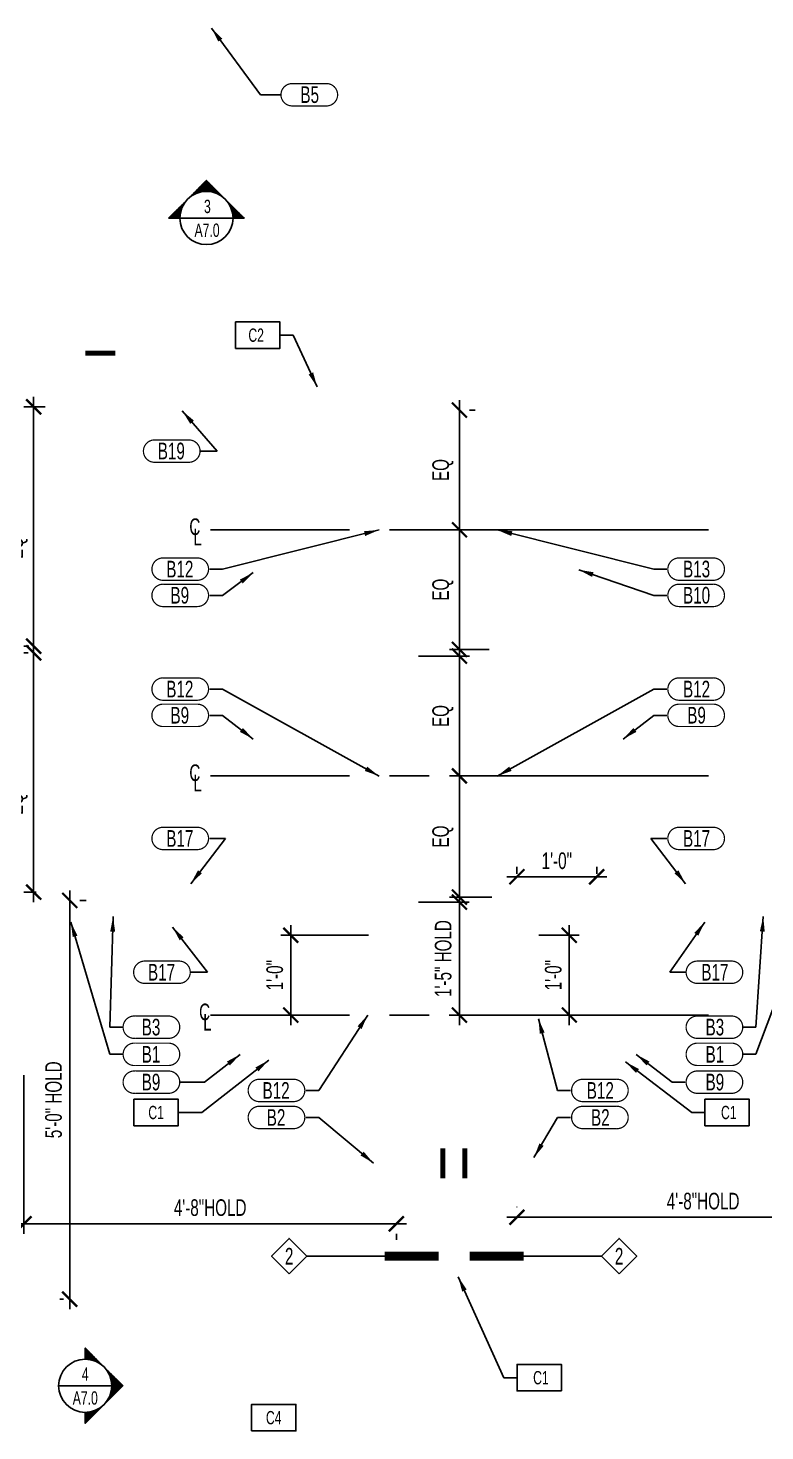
# Model space of a CAD drawing. Header units: inches. Extents: x 521 to 2876, y -575 to 1363.
# Drawn here: x 626.8 to 737.6, y 444.2 to 655.3 of the extents above; entities that cross this region are included whole.
import ezdxf
from ezdxf.enums import TextEntityAlignment as Align

# ---------------------------------------------------------------- set-up
doc = ezdxf.new("R2010")
doc.units = ezdxf.units.IN
doc.header["$LTSCALE"] = 96
doc.header["$MEASUREMENT"] = 0
doc.linetypes.add('CENTER4', pattern=[0.5625, 0.375, -0.0625, 0.0625, -0.0625])
for name, color, linetype in [('A-Anno-Accessory', 7, 'Continuous'), ('A-Anno-Detl', 7, 'Continuous'), ('A-Anno-Flor', 7, 'Continuous'), ('A-Anno-Flor-RefEdit0', 7, 'Continuous'), ('A-Wall-Iden', 7, 'Continuous')]:
    doc.layers.add(name, color=color, linetype=linetype)
doc.styles.add('RomanS', font='romans.shx')
doc.styles.add('XFINE_0', font='ARIALN.TTF', dxfattribs={"width": 0.8})
doc.styles.add('XFINE_1-2', font='ARIALN.TTF', dxfattribs={"width": 0.8, "height": 2.5})
doc.styles.add('XFINE_1-8', font='ARIALN.TTF', dxfattribs={"width": 0.8, "height": 10})
doc.dimstyles.new('Aec_Wall_Tag', dxfattribs={"dimscale": 96, "dimtxt": 0.09375, "dimasz": 0.075, "dimexe": 0.25, "dimexo": 0, "dimgap": 0.0375, "dimtad": 1, "dimdec": 4, "dimzin": 3, "dimdsep": 46, "dimlunit": 4, "dimtxsty": 'RomanS', "dimcen": 0.09375, "dimdle": 0.125, "dimadec": 0, "dimazin": 0, "dimtfac": 0.75, "dimtdec": 4, "dimtmove": 2, "dimatfit": 3, "dimldrblk": 'Aec_Arrow_Bar', "dimfxl": 1, "dimfrac": 1, "dimtolj": 1, "dimtzin": 0, "dimarcsym": 0})
doc.dimstyles.new('OTJ_1-2', dxfattribs={"dimscale": 24, "dimtxt": 0.09375, "dimasz": 0.09375, "dimexe": 0.0625, "dimexo": 0.15625, "dimgap": 0.046875, "dimtad": 1, "dimdec": 3, "dimzin": 3, "dimdsep": 46, "dimlunit": 4, "dimtxsty": 'XFINE_1-2', "dimblk": 'ARCHTICK', "dimcen": 0.09, "dimdle": 0.0625, "dimclrd": 15, "dimclre": 15, "dimclrt": 7, "dimadec": 0, "dimazin": 0, "dimtfac": 0.75, "dimtdec": 3, "dimtix": 1, "dimtmove": 1, "dimatfit": 3, "dimfxl": 1, "dimfrac": 1, "dimtolj": 1, "dimtzin": 0, "dimarcsym": 0})

# ---------------------------------------------------------------- blocks, each defined once
blk = doc.blocks.new('Aec_Arrow_Bar')
at = {"const_width": 0.188}
blk.add_lwpolyline([(-1, 0), (0.125, 0)], dxfattribs=at)
blk = doc.blocks.new('_ArchTick')
at = {"color": 0, "linetype": 'ByBlock', "const_width": 0.15}
blk.add_lwpolyline([(-0.5, -0.5), (0.5, 0.5)], dxfattribs=at)
blk = doc.blocks.new('*D213')
at = {"layer": 'A-Anno-Flor', "color": 15, "lineweight": -2, "transparency": 16777216}
for p, q in [((627.65, 560.79), (627.65, 599.79)), ((629.4, 598.29), (626.15, 598.29)), ((626.91, 562.29), (626.15, 562.29))]:
    blk.add_line(p, q, dxfattribs=at)
at = {"layer": 'DefPoints', "color": 0, "transparency": 16777216}
for p in [(627.65, 598.29), (633.15, 598.29), (630.66, 562.29)]:
    blk.add_point(p, dxfattribs=at)
at = {"layer": 'A-Anno-Flor', "color": 15, "lineweight": -2, "transparency": 16777216, "xscale": 2.25, "yscale": 2.25, "zscale": 2.25}
for p, rotation in [((627.65, 598.29), 90), ((627.65, 562.29), 270)]:
    blk.add_blockref('_ArchTick', p, dxfattribs=dict(at, rotation=rotation))
at = {"layer": 'A-Anno-Flor', "color": 7, "transparency": 16777216, "insert": (625.16, 577.05), "char_height": 2.5, "attachment_point": 5, "rotation": 90, "style": 'XFINE_1-2'}
blk.add_mtext('\\A1;EQ', dxfattribs=at)
blk = doc.blocks.new('*D217')
at = {"layer": 'A-Anno-Flor', "color": 15, "lineweight": -2, "transparency": 16777216}
for p, q in [((685.51, 523.79), (693.16, 523.79)), ((691.66, 505.29), (691.66, 525.29)), ((690.13, 506.79), (693.16, 506.79))]:
    blk.add_line(p, q, dxfattribs=at)
at = {"layer": 'DefPoints', "color": 0, "transparency": 16777216}
for p in [(681.76, 523.79), (691.66, 523.79), (686.38, 506.79)]:
    blk.add_point(p, dxfattribs=at)
at = {"layer": 'A-Anno-Flor', "color": 15, "lineweight": -2, "transparency": 16777216, "xscale": 2.25, "yscale": 2.25, "zscale": 2.25}
for p, rotation in [((691.66, 523.79), 90), ((691.66, 506.79), 270)]:
    blk.add_blockref('_ArchTick', p, dxfattribs=dict(at, rotation=rotation))
at = {"layer": 'A-Anno-Flor', "color": 7, "transparency": 16777216, "insert": (689.24, 515.29), "char_height": 2.5, "attachment_point": 5, "rotation": 90, "style": 'XFINE_1-2'}
blk.add_mtext('\\A1;1\'-5" HOLD', dxfattribs=at)
blk = doc.blocks.new('*D218')
at = {"layer": 'A-Anno-Flor', "color": 15, "lineweight": -2, "transparency": 16777216}
for p, q in [((756.32, 498.22), (756.32, 474.86)), ((700.32, 477.92), (700.32, 477.86)), ((757.82, 476.36), (698.82, 476.36))]:
    blk.add_line(p, q, dxfattribs=at)
at = {"layer": 'DefPoints', "color": 0, "transparency": 16777216}
for p in [(756.32, 501.97), (700.32, 476.36), (700.32, 474.17)]:
    blk.add_point(p, dxfattribs=at)
at = {"layer": 'A-Anno-Flor', "color": 15, "lineweight": -2, "transparency": 16777216, "xscale": 2.25, "yscale": 2.25, "zscale": 2.25, "rotation": 180}
blk.add_blockref('_ArchTick', (700.32, 476.36), dxfattribs=at)
at = {"layer": 'A-Anno-Flor', "color": 15, "lineweight": -2, "transparency": 16777216, "xscale": 2.25, "yscale": 2.25, "zscale": 2.25}
blk.add_blockref('_ArchTick', (756.32, 476.36), dxfattribs=at)
at = {"layer": 'A-Anno-Flor', "color": 7, "transparency": 16777216, "insert": (728.32, 478.78), "char_height": 2.5, "attachment_point": 5, "style": 'XFINE_1-2'}
blk.add_mtext('\\A1;4\'-8"HOLD', dxfattribs=at)
blk = doc.blocks.new('*D219')
at = {"layer": 'A-Anno-Flor', "color": 15, "lineweight": -2, "transparency": 16777216}
for p, q in [((700.32, 528.04), (700.32, 529.09)), ((712.32, 528.04), (712.32, 529.09)), ((713.82, 527.59), (698.82, 527.59))]:
    blk.add_line(p, q, dxfattribs=at)
at = {"layer": 'DefPoints', "color": 0, "transparency": 16777216}
for p in [(700.32, 527.59), (700.32, 524.29), (712.32, 524.29)]:
    blk.add_point(p, dxfattribs=at)
at = {"layer": 'A-Anno-Flor', "color": 15, "lineweight": -2, "transparency": 16777216, "xscale": 2.25, "yscale": 2.25, "zscale": 2.25, "rotation": 180}
blk.add_blockref('_ArchTick', (700.32, 527.59), dxfattribs=at)
at = {"layer": 'A-Anno-Flor', "color": 15, "lineweight": -2, "transparency": 16777216, "xscale": 2.25, "yscale": 2.25, "zscale": 2.25}
blk.add_blockref('_ArchTick', (712.32, 527.59), dxfattribs=at)
at = {"layer": 'A-Anno-Flor', "color": 7, "transparency": 16777216, "insert": (706.32, 529.99), "char_height": 2.5, "attachment_point": 5, "style": 'XFINE_1-2'}
blk.add_mtext('\\A1;1\'-0"', dxfattribs=at)
blk = doc.blocks.new('*D221')
at = {"color": 15, "lineweight": -2, "transparency": 16777216}
for p, q in [((691.68, 578.29), (691.68, 599.3)), ((694.05, 597.8), (693.18, 597.8)), ((685.3, 579.79), (693.18, 579.79))]:
    blk.add_line(p, q, dxfattribs=at)
at = {"layer": 'DefPoints', "color": 0, "transparency": 16777216}
for p in [(690.3, 597.8), (691.68, 597.8), (681.55, 579.79)]:
    blk.add_point(p, dxfattribs=at)
at = {"color": 15, "lineweight": -2, "transparency": 16777216, "xscale": 2.25, "yscale": 2.25, "zscale": 2.25}
for p, rotation in [((691.68, 597.8), 90), ((691.68, 579.79), 270)]:
    blk.add_blockref('_ArchTick', p, dxfattribs=dict(at, rotation=rotation))
at = {"color": 7, "transparency": 16777216, "insert": (689.19, 588.79), "char_height": 2.5, "attachment_point": 5, "rotation": 90, "style": 'XFINE_1-2'}
blk.add_mtext('\\A1;EQ', dxfattribs=at)
blk = doc.blocks.new('*D222')
at = {"color": 15, "lineweight": -2, "transparency": 16777216}
for p, q in [((691.68, 581.29), (691.68, 560.29)), ((685.3, 579.79), (693.18, 579.79)), ((696.13, 561.79), (690.18, 561.79))]:
    blk.add_line(p, q, dxfattribs=at)
at = {"layer": 'DefPoints', "color": 0, "transparency": 16777216}
for p in [(681.55, 579.79), (691.68, 561.79), (699.88, 561.79)]:
    blk.add_point(p, dxfattribs=at)
at = {"color": 15, "lineweight": -2, "transparency": 16777216, "xscale": 2.25, "yscale": 2.25, "zscale": 2.25}
for p, rotation in [((691.68, 579.79), 90), ((691.68, 561.79), 270)]:
    blk.add_blockref('_ArchTick', p, dxfattribs=dict(at, rotation=rotation))
at = {"color": 7, "transparency": 16777216, "insert": (689.19, 570.79), "char_height": 2.5, "attachment_point": 5, "rotation": 90, "style": 'XFINE_1-2'}
blk.add_mtext('\\A1;EQ', dxfattribs=at)
blk = doc.blocks.new('Aec_Wall_Tag_P')
at = {"color": 4}
blk.add_lwpolyline([(0, -1.061), (1.061, 0), (0, 1.061), (-1.061, 0)], close=True, dxfattribs=at)
at = {"style": 'XFINE_0', "width": 0.8}
blk.add_attdef('WALL:TYPE', text='', height=1, dxfattribs=at).set_placement((0, 0), align=Align.MIDDLE)
at = {"style": 'XFINE_0', "width": 0.8, "flags": 1}
blk.add_attdef('NAME:OBJECTSTYLE', text='', height=1, dxfattribs=at).set_placement((0, -2.5), align=Align.MIDDLE)
blk = doc.blocks.new('multi-note')
at = {"color": 4}
blk.add_lwpolyline([(-1.67, -1), (1.67, -1), (1.67, 1), (-1.67, 1)], close=True, dxfattribs=at)
at = {"color": 0, "style": 'XFINE_0', "width": 0.8}
blk.add_attdef('MULTI-NOTE', text='', height=1, dxfattribs=at).set_placement((0, 0), align=Align.MIDDLE_CENTER)
blk = doc.blocks.new('*D223')
at = {"layer": 'A-Anno-Flor', "color": 15, "lineweight": -2, "transparency": 16777216}
for p, q in [((627.65, 562.79), (627.65, 523.79)), ((626.84, 561.29), (626.15, 561.29)), ((628.05, 525.29), (626.15, 525.29))]:
    blk.add_line(p, q, dxfattribs=at)
at = {"layer": 'DefPoints', "color": 0, "transparency": 16777216}
for p in [(630.59, 561.29), (627.65, 525.29), (631.8, 525.29)]:
    blk.add_point(p, dxfattribs=at)
at = {"layer": 'A-Anno-Flor', "color": 15, "lineweight": -2, "transparency": 16777216, "xscale": 2.25, "yscale": 2.25, "zscale": 2.25}
for p, rotation in [((627.65, 561.29), 90), ((627.65, 525.29), 270)]:
    blk.add_blockref('_ArchTick', p, dxfattribs=dict(at, rotation=rotation))
at = {"layer": 'A-Anno-Flor', "color": 7, "transparency": 16777216, "insert": (625.16, 538.54), "char_height": 2.5, "attachment_point": 5, "rotation": 90, "style": 'XFINE_1-2'}
blk.add_mtext('\\A1;EQ', dxfattribs=at)
blk = doc.blocks.new('*D224')
at = {"layer": 'A-Anno-Flor', "color": 15, "lineweight": -2, "transparency": 16777216}
for p, q in [((633.07, 525.54), (633.07, 462.54)), ((635.55, 524.04), (634.57, 524.04)), ((632.14, 464.04), (631.57, 464.04))]:
    blk.add_line(p, q, dxfattribs=at)
at = {"layer": 'DefPoints', "color": 0, "transparency": 16777216}
for p in [(631.8, 524.04), (633.07, 464.04), (635.89, 464.04)]:
    blk.add_point(p, dxfattribs=at)
at = {"layer": 'A-Anno-Flor', "color": 15, "lineweight": -2, "transparency": 16777216, "xscale": 2.25, "yscale": 2.25, "zscale": 2.25}
for p, rotation in [((633.07, 524.04), 90), ((633.07, 464.04), 270)]:
    blk.add_blockref('_ArchTick', p, dxfattribs=dict(at, rotation=rotation))
at = {"layer": 'A-Anno-Flor', "color": 7, "transparency": 16777216, "insert": (630.65, 494.04), "char_height": 2.5, "attachment_point": 5, "rotation": 90, "style": 'XFINE_1-2'}
blk.add_mtext('\\A1;5\'-0" HOLD', dxfattribs=at)
blk = doc.blocks.new('*D225')
at = {"layer": 'A-Anno-Flor', "color": 15, "lineweight": -2, "transparency": 16777216}
for p, q in [((626.19, 497.72), (626.19, 473.88)), ((624.69, 475.38), (683.69, 475.38)), ((682.19, 472.95), (682.19, 473.88))]:
    blk.add_line(p, q, dxfattribs=at)
at = {"layer": 'DefPoints', "color": 0, "transparency": 16777216}
for p in [(626.19, 501.47), (682.19, 476.7), (682.19, 475.38)]:
    blk.add_point(p, dxfattribs=at)
at = {"layer": 'A-Anno-Flor', "color": 15, "lineweight": -2, "transparency": 16777216, "xscale": 2.25, "yscale": 2.25, "zscale": 2.25, "rotation": 180}
blk.add_blockref('_ArchTick', (626.19, 475.38), dxfattribs=at)
at = {"layer": 'A-Anno-Flor', "color": 15, "lineweight": -2, "transparency": 16777216, "xscale": 2.25, "yscale": 2.25, "zscale": 2.25}
blk.add_blockref('_ArchTick', (682.19, 475.38), dxfattribs=at)
at = {"layer": 'A-Anno-Flor', "color": 7, "transparency": 16777216, "insert": (654.19, 477.8), "char_height": 2.5, "attachment_point": 5, "style": 'XFINE_1-2'}
blk.add_mtext('\\A1;4\'-8"HOLD', dxfattribs=at)
blk = doc.blocks.new('*D226')
at = {"layer": 'A-Anno-Flor', "color": 15, "lineweight": -2, "transparency": 16777216}
for p, q in [((666.31, 520.29), (666.31, 505.29)), ((678.01, 518.79), (664.81, 518.79)), ((669.72, 506.79), (664.81, 506.79))]:
    blk.add_line(p, q, dxfattribs=at)
at = {"layer": 'DefPoints', "color": 0, "transparency": 16777216}
for p in [(681.76, 518.79), (666.31, 506.79), (673.47, 506.79)]:
    blk.add_point(p, dxfattribs=at)
at = {"layer": 'A-Anno-Flor', "color": 15, "lineweight": -2, "transparency": 16777216, "xscale": 2.25, "yscale": 2.25, "zscale": 2.25}
for p, rotation in [((666.31, 518.79), 90), ((666.31, 506.79), 270)]:
    blk.add_blockref('_ArchTick', p, dxfattribs=dict(at, rotation=rotation))
at = {"layer": 'A-Anno-Flor', "color": 7, "transparency": 16777216, "insert": (663.91, 512.79), "char_height": 2.5, "attachment_point": 5, "rotation": 90, "style": 'XFINE_1-2'}
blk.add_mtext('\\A1;1\'-0"', dxfattribs=at)
blk = doc.blocks.new('*D227')
at = {"color": 15, "lineweight": -2, "transparency": 16777216}
for p, q in [((691.68, 541.27), (691.68, 562.29)), ((685.5, 560.79), (693.18, 560.79)), ((701.57, 542.77), (690.18, 542.77))]:
    blk.add_line(p, q, dxfattribs=at)
at = {"layer": 'DefPoints', "color": 0, "transparency": 16777216}
for p in [(681.75, 560.79), (691.68, 560.79), (705.32, 542.77)]:
    blk.add_point(p, dxfattribs=at)
at = {"color": 15, "lineweight": -2, "transparency": 16777216, "xscale": 2.25, "yscale": 2.25, "zscale": 2.25}
for p, rotation in [((691.68, 560.79), 90), ((691.68, 542.77), 270)]:
    blk.add_blockref('_ArchTick', p, dxfattribs=dict(at, rotation=rotation))
at = {"color": 7, "transparency": 16777216, "insert": (689.19, 551.78), "char_height": 2.5, "attachment_point": 5, "rotation": 90, "style": 'XFINE_1-2'}
blk.add_mtext('\\A1;EQ', dxfattribs=at)
blk = doc.blocks.new('*D228')
at = {"color": 15, "lineweight": -2, "transparency": 16777216}
for p, q in [((701.57, 542.77), (690.18, 542.77)), ((691.68, 544.27), (691.68, 523.04)), ((696.57, 524.54), (690.18, 524.54))]:
    blk.add_line(p, q, dxfattribs=at)
at = {"layer": 'DefPoints', "color": 0, "transparency": 16777216}
for p in [(705.32, 542.77), (691.68, 524.54), (700.32, 524.54)]:
    blk.add_point(p, dxfattribs=at)
at = {"color": 15, "lineweight": -2, "transparency": 16777216, "xscale": 2.25, "yscale": 2.25, "zscale": 2.25}
for p, rotation in [((691.68, 542.77), 90), ((691.68, 524.54), 270)]:
    blk.add_blockref('_ArchTick', p, dxfattribs=dict(at, rotation=rotation))
at = {"color": 7, "transparency": 16777216, "insert": (689.19, 533.65), "char_height": 2.5, "attachment_point": 5, "rotation": 90, "style": 'XFINE_1-2'}
blk.add_mtext('\\A1;EQ', dxfattribs=at)
blk = doc.blocks.new('OTJ_Elev')
at = {"color": 0}
blk.add_line((2, 0), (-2, 0), dxfattribs=at)
blk.add_circle((0, 0), 2, dxfattribs=at)
at = {"color": 0, "style": 'XFINE_0', "width": 0.8}
blk.add_attdef('NUMBER', text='', height=1, dxfattribs=at).set_placement((0, 0.38), align=Align.CENTER)
blk.add_attdef('SHEET', text='', height=1, dxfattribs=at).set_placement((0, -0.42), align=Align.TOP_CENTER)
blk = doc.blocks.new('OTJ_Elev_Arrow')
h = blk.add_hatch()
h.set_pattern_fill('_USER', color=0, scale=0.008, angle=90, style=0, pattern_type=0)
h.set_pattern_definition([(90, (0, 0), (-0.008, 5e-19), [])])
h.paths.add_polyline_path([(-1.41, 1.41), (-2.83, 0), (-2, 0, -0.198912)])
h.paths.add_polyline_path([(0, 2.83), (-1.41, 1.41, -0.414214), (1.41, 1.41)])
h.paths.add_polyline_path([(1.41, 1.41, -0.198912), (2, 0), (2.83, 0)])
h = blk.add_hatch(color=0)
h.paths.add_polyline_path([(-1.41, 1.41), (-2.83, 0), (-2, 0, -0.198912)])
h.paths.add_polyline_path([(0, 2.83), (-1.41, 1.41, -0.414214), (1.41, 1.41)])
h.paths.add_polyline_path([(1.9, 0.93), (1.8, 0.88, -0.114349), (2, 0), (2.83, 0)])
h.paths.add_polyline_path([(1.41, 1.41, -0.082683), (1.8, 0.88), (1.9, 0.93)])
at = {"color": 0}
blk.add_lwpolyline([(-2, 0), (-2.83, 0), (0, 2.83), (2.83, 0), (2, 0)], dxfattribs=at)
blk.add_lwpolyline([(-2, 0), (-2.83, 0), (0, 2.83), (2.83, 0), (2, 0)], dxfattribs=at)
blk = doc.blocks.new('A$C32E26017')
at = {"layer": 'A-Anno-Flor', "linetype": 'CENTER4', "char_height": 2.5, "attachment_point": 1, "style": 'XFINE_1-2'}
for s, heights, insert in [('C', [0], (0.14, 4.81)), ('L', [2.5], (0.75, 3.25))]:
    blk.add_mtext_dynamic_manual_height_columns(s, width=4.5387, gutter_width=12.5, heights=heights, dxfattribs=dict(at, insert=insert))
blk = doc.blocks.new('*D208')
at = {"layer": 'A-Anno-Flor', "color": 15, "lineweight": -2, "transparency": 16777216}
for p, q in [((708.2, 520.29), (708.2, 505.29)), ((703.63, 518.79), (709.7, 518.79)), ((706.31, 506.79), (709.7, 506.79))]:
    blk.add_line(p, q, dxfattribs=at)
at = {"layer": 'DefPoints', "color": 0, "transparency": 16777216}
for p in [(699.88, 518.79), (702.56, 506.79), (708.2, 506.79)]:
    blk.add_point(p, dxfattribs=at)
at = {"layer": 'A-Anno-Flor', "color": 15, "lineweight": -2, "transparency": 16777216, "xscale": 2.25, "yscale": 2.25, "zscale": 2.25}
for p, rotation in [((708.2, 518.79), 90), ((708.2, 506.79), 270)]:
    blk.add_blockref('_ArchTick', p, dxfattribs=dict(at, rotation=rotation))
at = {"layer": 'A-Anno-Flor', "color": 7, "transparency": 16777216, "insert": (705.8, 512.79), "char_height": 2.5, "attachment_point": 5, "rotation": 90, "style": 'XFINE_1-2'}
blk.add_mtext('\\A1;1\'-0"', dxfattribs=at)

msp = doc.modelspace()

# ---------------------------------------------------------------- linework, layer by layer
at = {"layer": 'A-Anno-Accessory', "const_width": 0.1856}
for points in [[(671.5399, 643.5716), (671.5399, 643.5716), (666.5164, 643.5716, -1), (666.5164, 646.9295), (671.5399, 646.9295), (671.5399, 646.9295, -1.08154731)], [(645.97, 589.9561), (645.97, 589.9561), (650.9935, 589.9561, 1), (650.9935, 593.3141), (645.97, 593.3141), (645.97, 593.3141, 1.08154731)], [(647.2458, 572.2017), (647.2458, 572.2017), (652.2693, 572.2017, 1), (652.2693, 575.5596), (647.2458, 575.5596), (647.2458, 575.5596, 1.08154731)], [(729.7134, 572.2017), (729.7134, 572.2017), (724.6899, 572.2017, -1), (724.6899, 575.5596), (729.7134, 575.5596), (729.7134, 575.5596, -1.08154731)], [(647.2458, 568.2487), (647.2458, 568.2487), (652.2693, 568.2487, 1), (652.2693, 571.6067), (647.2458, 571.6067), (647.2458, 571.6067, 1.08154731)], [(729.7134, 568.2487), (729.7134, 568.2487), (724.6899, 568.2487, -1), (724.6899, 571.6067), (729.7134, 571.6067), (729.7134, 571.6067, -1.08154731)], [(647.2458, 554.1549), (647.2458, 554.1549), (652.2693, 554.1549, 1), (652.2693, 557.5128), (647.2458, 557.5128), (647.2458, 557.5128, 1.08154731)], [(729.7134, 554.1549), (729.7134, 554.1549), (724.6899, 554.1549, -1), (724.6899, 557.5128), (729.7134, 557.5128), (729.7134, 557.5128, -1.08154731)], [(647.2458, 550.2019), (647.2458, 550.2019), (652.2693, 550.2019, 1), (652.2693, 553.5599), (647.2458, 553.5599), (647.2458, 553.5599, 1.08154731)], [(729.7134, 550.2019), (729.7134, 550.2019), (724.6899, 550.2019, -1), (724.6899, 553.5599), (729.7134, 553.5599), (729.7134, 553.5599, -1.08154731)], [(647.2458, 531.6807), (647.2458, 531.6807), (652.2693, 531.6807, 1), (652.2693, 535.0387), (647.2458, 535.0387), (647.2458, 535.0387, 1.08154731)], [(729.7134, 531.6807), (729.7134, 531.6807), (724.6899, 531.6807, -1), (724.6899, 535.0387), (729.7134, 535.0387), (729.7134, 535.0387, -1.08154731)], [(644.4958, 514.9085), (644.4958, 514.9085), (649.5193, 514.9085, -1), (649.5193, 511.5506), (644.4958, 511.5506), (644.4958, 511.5506, -1.08154731)], [(732.4634, 514.9085), (732.4634, 514.9085), (727.4399, 514.9085, 1), (727.4399, 511.5506), (732.4634, 511.5506), (732.4634, 511.5506, 1.08154731)], [(642.9153, 506.6392), (642.9153, 506.6392), (647.9387, 506.6392, -1), (647.9387, 503.2812), (642.9153, 503.2812), (642.9153, 503.2812, -1.08154731)], [(732.4634, 506.6392), (732.4634, 506.6392), (727.4399, 506.6392, 1), (727.4399, 503.2812), (732.4634, 503.2812), (732.4634, 503.2812, 1.08154731)], [(642.9153, 502.5581), (642.9153, 502.5581), (647.9387, 502.5581, -1), (647.9387, 499.2002), (642.9153, 499.2002), (642.9153, 499.2002, -1.08154731)], [(732.4634, 502.5581), (732.4634, 502.5581), (727.4399, 502.5581, 1), (727.4399, 499.2002), (732.4634, 499.2002), (732.4634, 499.2002, 1.08154731)], [(642.9153, 498.3698), (642.9153, 498.3698), (647.9387, 498.3698, -1), (647.9387, 495.0118), (642.9153, 495.0118), (642.9153, 495.0118, -1.08154731)], [(732.4634, 498.3698), (732.4634, 498.3698), (727.4399, 498.3698, 1), (727.4399, 495.0118), (732.4634, 495.0118), (732.4634, 495.0118, 1.08154731)], [(661.7216, 497.1246), (661.7216, 497.1246), (666.7451, 497.1246, -1), (666.7451, 493.7667), (661.7216, 493.7667), (661.7216, 493.7667, -1.08154731)], [(715.2377, 497.1246), (715.2377, 497.1246), (710.2142, 497.1246, 1), (710.2142, 493.7667), (715.2377, 493.7667), (715.2377, 493.7667, 1.08154731)], [(661.7216, 493.0569), (661.7216, 493.0569), (666.7451, 493.0569, -1), (666.7451, 489.699), (661.7216, 489.699), (661.7216, 489.699, -1.08154731)], [(715.2377, 493.0569), (715.2377, 493.0569), (710.2142, 493.0569, 1), (710.2142, 489.699), (715.2377, 489.699), (715.2377, 489.699, 1.08154731)]]:
    msp.add_lwpolyline(points, format="xyb", close=True, dxfattribs=at)
at = {"layer": 'A-Anno-Detl'}
for points in [[(639.9091, 606.3874, 0.75, 0.75, 0), (635.4091, 606.3874, 0, 0, 0), (635.4091, 455.0138, 0, 0, 0)], [(689.156, 486.7382, 0.75, 0.75, 0), (689.156, 482.2382, 0, 0, 0), (597.6115, 482.2382, 0, 0, 0)], [(692.4792, 486.7382, 0.75, 0.75, 0), (692.4792, 482.2382, 0, 0, 0), (784.0237, 482.2382, 0, 0, 0)]]:
    msp.add_lwpolyline(points, format="xyseb", dxfattribs=at)
at = {"layer": 'A-Anno-Flor', "linetype": 'CENTER4'}
for points in [[(729.1377, 579.7859), (654.2277, 579.7859)], [(729.1377, 542.7728), (654.2277, 542.7728)], [(729.1377, 506.7859), (654.2277, 506.7859)]]:
    msp.add_lwpolyline(points, dxfattribs=at)

# ---------------------------------------------------------------- block references
at = {"layer": 'A-Anno-Flor', "xscale": -2, "yscale": 2, "zscale": 2}
msp.add_blockref('OTJ_Elev_Arrow', (653.6332, 626.7032), dxfattribs=at)
at = {"layer": 'A-Anno-Flor'}
ref = msp.add_blockref('OTJ_Elev', (653.6332, 626.7032), dxfattribs=dict(at, xscale=-2, yscale=2, zscale=2))
ref.add_attrib('NUMBER', '3', dxfattribs={"layer": '0', "color": 0, "height": 2, "style": 'XFINE_0', "width": 0.8}).set_placement((653.7762, 627.4542), align=Align.CENTER)
ref.add_attrib('SHEET', 'A7.0', dxfattribs={"layer": '0', "color": 0, "height": 2, "style": 'XFINE_0', "width": 0.8}).set_placement((653.7238, 625.8692), align=Align.TOP_CENTER)
ref = msp.add_blockref('multi-note', (661.3488, 609.0824), dxfattribs=dict(at, xscale=2, yscale=2, zscale=2))
ref.add_attrib('MULTI-NOTE', 'C2', dxfattribs={"layer": '0', "color": 0, "height": 2, "style": 'XFINE_0', "width": 0.8}).set_placement((661.1065, 609.0824), align=Align.MIDDLE_CENTER)
for p in [(650.9186, 576.6995), (650.9186, 539.6864), (652.3915, 503.6995)]:
    msp.add_blockref('A$C32E26017', p, dxfattribs=at)
at = {"layer": 'A-Anno-Flor', "xscale": 2, "yscale": 2, "zscale": 2}
for name, p, values in [('multi-note', (646.0623, 492.1265), {'MULTI-NOTE': 'C1'}), ('OTJ_Elev', (635.4091, 451.0138), {'NUMBER': '4', 'SHEET': 'A7.0'}), ('multi-note', (663.749, 446.2155), {'MULTI-NOTE': 'C4'})]:
    msp.add_blockref(name, p, dxfattribs=at).add_auto_attribs(values)
at = {"layer": 'A-Anno-Flor'}
ref = msp.add_blockref('multi-note', (731.9224, 492.1265), dxfattribs=dict(at, xscale=-2, yscale=2, zscale=2))
ref.add_attrib('MULTI-NOTE', 'C1', dxfattribs={"layer": '0', "color": 0, "height": 2, "style": 'XFINE_0', "width": 0.8}).set_placement((732.1745, 492.1265), align=Align.MIDDLE_CENTER)
at = {"layer": 'A-Anno-Flor', "xscale": 2, "yscale": 2, "zscale": 2, "rotation": 270}
msp.add_blockref('OTJ_Elev_Arrow', (635.4091, 451.0138), dxfattribs=at)
at = {"layer": 'A-Anno-Flor'}
ref = msp.add_blockref('multi-note', (703.6778, 452.2289), dxfattribs=dict(at, xscale=-2, yscale=2, zscale=2))
ref.add_attrib('MULTI-NOTE', 'C1', dxfattribs={"layer": '0', "color": 0, "height": 2, "style": 'XFINE_0', "width": 0.8}).set_placement((703.93, 452.2289), align=Align.MIDDLE_CENTER)
at = {"layer": 'A-Wall-Iden', "color": 7, "linetype": 'Continuous', "lineweight": -3, "xscale": 2.5, "yscale": 2.5, "zscale": 2.5}
msp.add_blockref('Aec_Wall_Tag_P', (666.0703, 470.5182), dxfattribs=at).add_auto_attribs({'WALL:TYPE': '2'})
at = {"layer": 'A-Wall-Iden', "color": 7, "linetype": 'Continuous', "lineweight": -3}
ref = msp.add_blockref('Aec_Wall_Tag_P', (715.6837, 470.5182), dxfattribs=dict(at, xscale=-2.5, yscale=2.5, zscale=2.5))
ref.add_attrib('WALL:TYPE', '2', dxfattribs={"layer": '0', "height": 2.5, "style": 'XFINE_0', "width": 0.8}).set_placement((715.6837, 470.5182), align=Align.MIDDLE)

# ---------------------------------------------------------------- texts
at = {"layer": 'A-Anno-Accessory', "char_height": 2.5, "width": 5.286998, "attachment_point": 5, "style": 'XFINE_1-8'}
for s, insert in [('B5', (669.1599, 645.2505)), ('B19', (648.35, 591.6351)), ('B12', (649.6258, 573.8806)), ('B13', (727.3334, 573.8806)), ('B9', (649.6258, 569.9277)), ('B10', (727.3334, 569.9277)), ('B12', (649.6258, 555.8339)), ('B12', (727.3334, 555.8339)), ('B9', (649.6258, 551.8809)), ('B9', (727.3334, 551.8809)), ('B17', (649.6258, 533.3597)), ('B17', (727.3334, 533.3597)), ('B17', (646.8758, 513.2296)), ('B17', (730.0834, 513.2296)), ('B3', (645.2952, 504.9602)), ('B3', (730.0834, 504.9602)), ('B1', (645.2952, 500.8792)), ('B1', (730.0834, 500.8792)), ('B9', (645.2952, 496.6908)), ('B12', (664.1016, 495.4457)), ('B12', (712.8577, 495.4457)), ('B9', (730.0834, 496.6908)), ('B2', (664.1016, 491.3779)), ('B2', (712.8577, 491.3779))]:
    msp.add_mtext(s, dxfattribs=dict(at, insert=insert))

# ---------------------------------------------------------------- dimensions: what is measured, and where the dimension line sits
for base, p1, p2, angle, picture, middle in [((691.6827, 597.7989), (681.5501, 579.7859), (690.2959, 597.7989), 90, '*D221', (689.1883, 588.7924)), ((691.6827, 561.7859), (681.5501, 579.7859), (699.8801, 561.7859), 270, '*D222', (689.1883, 570.7859)), ((691.6827, 560.7859), (705.3153, 542.7728), (681.7531, 560.7859), 90, '*D227', (689.1883, 551.7793)), ((691.6827, 524.5359), (705.3153, 542.7728), (700.3196, 524.5359), 270, '*D228', (689.1883, 533.6543))]:
    dim = msp.add_linear_dim(base=base, p1=p1, p2=p2, angle=angle, text='EQ', dimstyle='OTJ_1-2')
    dim.commit()
    dim.dimension.update_dxf_attribs({"geometry": picture, "text_midpoint": middle})
at = {"layer": 'A-Anno-Flor'}
for base, p1, p2, picture, middle in [((627.6539, 598.2859), (630.6645, 562.2859), (633.1503, 598.2859), '*D213', (627.6539, 577.0459)), ((627.6539, 525.2859), (630.5908, 561.2859), (631.7991, 525.2859), '*D223', (627.6539, 538.5354))]:
    dim = msp.add_linear_dim(base=base, p1=p1, p2=p2, angle=90, text='EQ', dimstyle='OTJ_1-2', dxfattribs=at)
    dim.commit()
    dim.dimension.update_dxf_attribs({"geometry": picture, "text_midpoint": middle, "dimtype": 160})
for base, p1, p2, angle, picture, middle in [((700.3196, 527.5909), (712.3196, 524.2859), (700.3196, 524.2859), 180, '*D219', (706.3196, 529.9923)), ((666.3148, 506.7859), (681.7551, 518.7859), (673.473, 506.7859), 270, '*D226', (663.9133, 512.7859)), ((708.2035, 506.7859), (699.8801, 518.7859), (702.5595, 506.7859), 90, '*D208', (705.8021, 512.7859))]:
    dim = msp.add_linear_dim(base=base, p1=p1, p2=p2, angle=angle, dimstyle='OTJ_1-2', dxfattribs=at)
    dim.commit()
    dim.dimension.update_dxf_attribs({"geometry": picture, "text_midpoint": middle})
dim = msp.add_linear_dim(base=(633.0711, 464.0359), p1=(631.7991, 524.0359), p2=(635.8874, 464.0359), angle=90, text='<> HOLD', dimstyle='OTJ_1-2', override={"dimdec": 0}, dxfattribs=at)
dim.commit()
dim.dimension.update_dxf_attribs({"geometry": '*D224', "text_midpoint": (630.6526, 494.0359)})
for base, p1, p2, angle, text, picture, middle in [((691.6564, 523.7859), (686.3801, 506.7859), (681.7551, 523.7859), 270, '<> HOLD', '*D217', (689.2379, 515.2859)), ((700.3196, 476.3597), (756.3196, 501.9675), (700.3196, 474.1725), 180, '<>HOLD', '*D218', (728.3196, 478.7782))]:
    dim = msp.add_linear_dim(base=base, p1=p1, p2=p2, angle=angle, text=text, dimstyle='OTJ_1-2', dxfattribs=at)
    dim.commit()
    dim.dimension.update_dxf_attribs({"geometry": picture, "text_midpoint": middle})
dim = msp.add_linear_dim(base=(682.1946, 475.3815), p1=(626.1946, 501.4675), p2=(682.1946, 476.7041), text='<>HOLD', dimstyle='OTJ_1-2', dxfattribs=at)
dim.commit()
dim.dimension.update_dxf_attribs({"geometry": '*D225', "text_midpoint": (654.1946, 477.8)})

# ---------------------------------------------------------------- leaders
at = {"layer": 'A-Anno-Accessory'}
for points in [[(654.391, 655.2859), (661.7655, 645.2505), (664.8375, 645.2505)], [(650.0016, 597.6759), (655.2403, 591.6351), (652.8094, 591.6351)], [(660.6736, 573.3484), (656.0688, 569.9277), (654.0852, 569.9277)], [(709.6046, 573.7859), (720.8904, 569.9277), (722.874, 569.9277)], [(660.6736, 548.3063), (656.0688, 551.8809), (654.0852, 551.8809)], [(716.2856, 548.3063), (720.8904, 551.8809), (722.874, 551.8809)], [(651.2774, 526.5534), (656.5161, 533.3597), (654.0852, 533.3597)], [(725.6818, 526.5534), (720.4431, 533.3597), (722.874, 533.3597)], [(639.5951, 521.5952), (639.1157, 504.9602), (641.0994, 504.9602)], [(737.3642, 521.5952), (736.2629, 504.9602), (734.2793, 504.9602)], [(633.2422, 520.7859), (639.1157, 500.8792), (641.0994, 500.8792)], [(648.5274, 520.0359), (653.7661, 513.2296), (651.3352, 513.2296)], [(728.5687, 520.7859), (723.3301, 513.2296), (725.7609, 513.2296)], [(743.717, 520.7859), (736.2629, 500.8792), (734.2793, 500.8792)], [(658.71, 500.8758), (653.3188, 496.6908), (649.7546, 496.6908)], [(718.2492, 500.8758), (723.6404, 496.6908), (725.624, 496.6908)], [(678.7551, 484.5085), (670.5446, 491.3779), (668.561, 491.3779)], [(702.8801, 485.3495), (706.4147, 491.3779), (708.3983, 491.3779)]]:
    msp.add_leader(points, dimstyle='OTJ_1-2', override={"dimgap": 0.046875, "dimtad": 0}, dxfattribs=at)
at = {"layer": 'A-Anno-Flor'}
for points in [[(670.2867, 601.2859), (666.6658, 609.0824), (664.6822, 609.0824)], [(662.9975, 500.0005), (652.9598, 492.1265), (649.3956, 492.1265)], [(716.6577, 499.7371), (726.6055, 492.1265), (728.5891, 492.1265)], [(691.4917, 467.3953), (698.3609, 452.2289), (700.3445, 452.2289)]]:
    msp.add_leader(points, dimstyle='OTJ_1-2', override={"dimgap": 0.046875, "dimtad": 0}, dxfattribs=at)
at = {"layer": 'A-Anno-Flor-RefEdit0'}
for points in [[(679.5892, 579.7704), (656.0688, 573.8806), (654.0852, 573.8806)], [(697.3701, 579.7704), (720.8904, 573.8806), (722.874, 573.8806)], [(679.5892, 542.746), (656.0688, 555.8339), (654.0852, 555.8339)], [(697.3701, 542.746), (720.8904, 555.8339), (722.874, 555.8339)], [(677.8801, 506.7859), (670.5446, 495.4457), (668.561, 495.4457)], [(703.5447, 506.2427), (706.4147, 495.4457), (708.3983, 495.4457)]]:
    msp.add_leader(points, dimstyle='OTJ_1-2', override={"dimgap": 0.046875, "dimtad": 0}, dxfattribs=at)
at = {"layer": 'A-Wall-Iden'}
for points in [[(687.6397, 470.5182), (668.722, 470.5182)], [(694.1144, 470.5182), (713.032, 470.5182)]]:
    msp.add_leader(points, dimstyle='Aec_Wall_Tag', override={"dimscale": 96}, dxfattribs=at)

doc.saveas('drawing.dxf')
